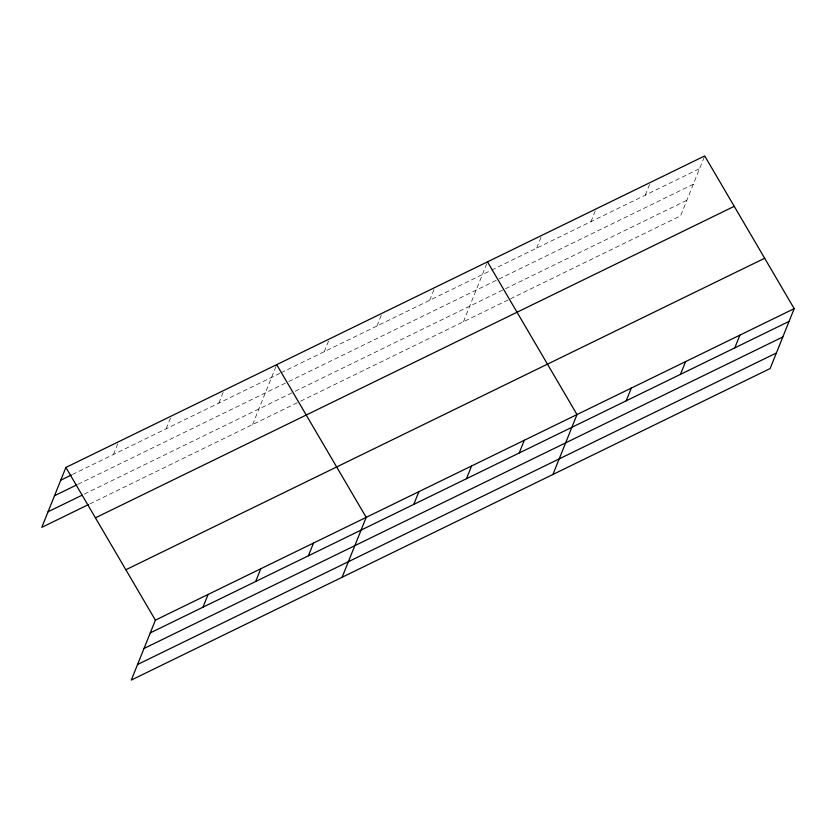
<?xml version="1.0" encoding="UTF-8"?>
<svg xmlns="http://www.w3.org/2000/svg" width="836" height="836" viewBox="0 0 836 836"><rect width="100%" height="100%" fill="white"/><g stroke="black" fill="none" stroke-linecap="round" stroke-linejoin="round"><path stroke-width="0.63" stroke-dasharray="4.18 3.13" d="M113.466 454.481L118.587 441.732M166.165 428.774L170.826 417.195M218.865 403.077L223.985 390.339M252.608 424.552L276.695 364.642M324.274 351.684L329.394 338.935M376.973 325.977L382.094 313.239M429.673 300.281L434.333 288.702M463.416 321.755L487.503 261.846M536.67 248.104L541.801 235.365M590.968 221.634L596.099 208.885M645.267 195.154L650.398 182.415M704.225 157.095L680.608 215.845L510.775 298.661M72.471 474.461L279.767 373.378M280.938 372.814L490.46 270.645M491.62 270.08L699.575 168.673M77.926 484.326L287.563 382.094M288.733 381.529L693.316 184.244M84.363 494.076L294 391.854M295.171 391.279L504.327 289.287M505.487 288.723L686.868 200.285M89.818 503.93L299.455 401.708M300.626 401.144L509.626 299.225"/><path stroke-width="1.25" d="M794.2 308.651L155.391 620.155L131.304 680.065L770.113 368.561L794.2 308.651L704.696 155.935L65.887 467.439L41.8 527.349L88.647 504.505M202.97 607.197L208.091 594.459M255.67 581.49L260.801 568.752M308.38 555.794L313.5 543.055M342.112 577.268L366.199 517.359L276.695 364.642M413.778 504.401L418.899 491.662M466.478 478.704L471.598 465.955M519.187 452.997L524.308 440.258M552.92 474.472L577.007 414.562L487.503 261.846M626.185 400.82L631.305 388.082M680.483 374.35L685.604 361.601M734.781 347.87L739.902 335.131M60.767 480.177L71.3 475.036M54.507 495.748L76.755 484.89M48.06 511.778L82.022 495.225M95.419 517.829L734.227 206.335M125.86 569.755L764.658 258.251M150.271 632.894L789.079 321.39M144.011 648.464L782.82 336.96M137.564 664.495L776.372 353.001M65.887 467.439L155.391 620.155"/></g></svg>
